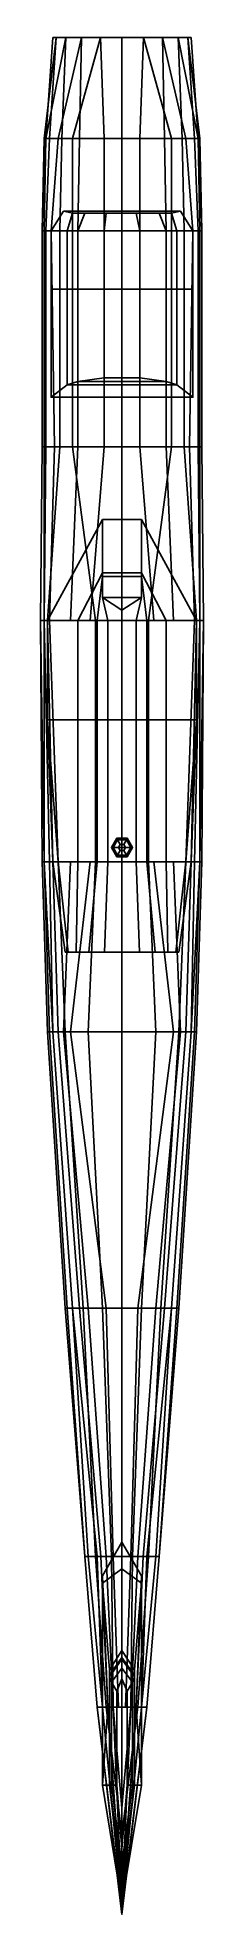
# Model space of a CAD drawing. Extents: x -0.5 to 0.5, y -5.7 to 4.9.
import ezdxf

# ---------------------------------------------------------------- set-up
doc = ezdxf.new("R2010")
doc.units = 0
doc.layers.get('0').update_dxf_attribs({"linetype": 'CONTINUOUS'})
doc.layers.add('HULL_ADDONS', color=6, linetype='CONTINUOUS')

msp = doc.modelspace()

# ---------------------------------------------------------------- linework, layer by layer
for points in [[(-0.43, 4.35, 2.091), (-0.44, 4.35, 2.199), (-0.371, 4.92, 2.189), (-0.316, 4.92, 2.081)], [(-0.44, 4.35, 2.199), (-0.43, 4.35, 2.32), (-0.39, 4.92, 2.31), (-0.371, 4.92, 2.189)], [(-0.43, 4.35, 2.32), (-0.41, 4.35, 2.46), (-0.371, 4.92, 2.431), (-0.39, 4.92, 2.31)], [(-0.36, 4.35, 1.8), (-0.43, 4.35, 2.091), (-0.316, 4.92, 2.081), (-0.229, 4.92, 1.994)], [(-0.41, 4.35, 2.46), (-0.34, 4.35, 2.62), (-0.316, 4.92, 2.539), (-0.371, 4.92, 2.431)], [(-0.28, 4.35, 1.73), (-0.36, 4.35, 1.8), (-0.229, 4.92, 1.994), (-0.121, 4.92, 1.939)], [(-0.34, 4.35, 2.62), (-0.24, 4.35, 2.75), (-0.229, 4.92, 2.626), (-0.316, 4.92, 2.539)], [(0, 4.35, 1.71), (-0.28, 4.35, 1.73), (-0.121, 4.92, 1.939), (0, 4.92, 1.92)], [(-0.24, 4.35, 2.75), (-0.1, 4.35, 2.82), (-0.121, 4.92, 2.681), (-0.229, 4.92, 2.626)], [(-0.1, 4.35, 2.82), (0, 4.35, 2.83), (0, 4.92, 2.7), (-0.121, 4.92, 2.681)], [(0, 4.35, 2.83), (0.1, 4.35, 2.82), (0.121, 4.92, 2.681), (0, 4.92, 2.7)], [(0.28, 4.35, 1.73), (0, 4.35, 1.71), (0, 4.92, 1.92), (0.121, 4.92, 1.939)], [(0.1, 4.35, 2.82), (0.24, 4.35, 2.75), (0.229, 4.92, 2.626), (0.121, 4.92, 2.681)], [(0.36, 4.35, 1.8), (0.28, 4.35, 1.73), (0.121, 4.92, 1.939), (0.229, 4.92, 1.994)], [(0.24, 4.35, 2.75), (0.34, 4.35, 2.62), (0.316, 4.92, 2.539), (0.229, 4.92, 2.626)], [(0.43, 4.35, 2.091), (0.36, 4.35, 1.8), (0.229, 4.92, 1.994), (0.316, 4.92, 2.081)], [(0.34, 4.35, 2.62), (0.41, 4.35, 2.46), (0.371, 4.92, 2.431), (0.316, 4.92, 2.539)], [(0.44, 4.35, 2.199), (0.43, 4.35, 2.091), (0.316, 4.92, 2.081), (0.371, 4.92, 2.189)], [(0.41, 4.35, 2.46), (0.43, 4.35, 2.32), (0.39, 4.92, 2.31), (0.371, 4.92, 2.431)], [(0.43, 4.35, 2.32), (0.44, 4.35, 2.199), (0.371, 4.92, 2.189), (0.39, 4.92, 2.31)], [(-0.44, 3.83, 2.091), (-0.45, 3.83, 2.199), (-0.44, 4.35, 2.199), (-0.43, 4.35, 2.091)], [(-0.45, 3.83, 2.199), (-0.45, 3.83, 2.32), (-0.43, 4.35, 2.32), (-0.44, 4.35, 2.199)], [(-0.45, 3.83, 2.32), (-0.43, 3.83, 2.46), (-0.41, 4.35, 2.46), (-0.43, 4.35, 2.32)], [(-0.4, 3.83, 1.84), (-0.44, 3.83, 2.091), (-0.43, 4.35, 2.091), (-0.36, 4.35, 1.8)], [(-0.43, 3.83, 2.46), (-0.35, 3.83, 2.68), (-0.34, 4.35, 2.62), (-0.41, 4.35, 2.46)], [(-0.28, 3.83, 1.73), (-0.4, 3.83, 1.84), (-0.36, 4.35, 1.8), (-0.28, 4.35, 1.73)], [(-0.35, 3.83, 2.68), (-0.25, 3.83, 2.82), (-0.24, 4.35, 2.75), (-0.34, 4.35, 2.62)], [(0, 3.83, 1.7), (-0.28, 3.83, 1.73), (-0.28, 4.35, 1.73), (0, 4.35, 1.71)], [(-0.25, 3.83, 2.82), (-0.1, 3.83, 2.89), (-0.1, 4.35, 2.82), (-0.24, 4.35, 2.75)], [(-0.1, 3.83, 2.89), (0, 3.83, 2.89), (0, 4.35, 2.83), (-0.1, 4.35, 2.82)], [(0, 4.35, 1.71), (0.28, 4.35, 1.73), (0.28, 3.83, 1.73), (0, 3.83, 1.7)], [(0.1, 4.35, 2.82), (0, 4.35, 2.83), (0, 3.83, 2.89), (0.1, 3.83, 2.89)], [(0.24, 4.35, 2.75), (0.1, 4.35, 2.82), (0.1, 3.83, 2.89), (0.25, 3.83, 2.82)], [(0.34, 4.35, 2.62), (0.24, 4.35, 2.75), (0.25, 3.83, 2.82), (0.35, 3.83, 2.68)], [(0.28, 4.35, 1.73), (0.36, 4.35, 1.8), (0.4, 3.83, 1.84), (0.28, 3.83, 1.73)], [(0.41, 4.35, 2.46), (0.34, 4.35, 2.62), (0.35, 3.83, 2.68), (0.43, 3.83, 2.46)], [(0.36, 4.35, 1.8), (0.43, 4.35, 2.091), (0.44, 3.83, 2.091), (0.4, 3.83, 1.84)], [(0.43, 4.35, 2.32), (0.41, 4.35, 2.46), (0.43, 3.83, 2.46), (0.45, 3.83, 2.32)], [(0.43, 4.35, 2.091), (0.44, 4.35, 2.199), (0.45, 3.83, 2.199), (0.44, 3.83, 2.091)], [(0.44, 4.35, 2.199), (0.43, 4.35, 2.32), (0.45, 3.83, 2.32), (0.45, 3.83, 2.199)], [(-0.44, 2.61, 2.091), (-0.45, 2.61, 2.199), (-0.45, 3.83, 2.199), (-0.44, 3.83, 2.091)], [(-0.45, 2.61, 2.199), (-0.45, 2.61, 2.32), (-0.45, 3.83, 2.32), (-0.45, 3.83, 2.199)], [(-0.45, 2.61, 2.32), (-0.43, 2.61, 2.62), (-0.43, 3.83, 2.46), (-0.45, 3.83, 2.32)], [(-0.38, 2.61, 1.84), (-0.44, 2.61, 2.091), (-0.44, 3.83, 2.091), (-0.4, 3.83, 1.84)], [(-0.43, 2.61, 2.62), (-0.35, 2.61, 2.85), (-0.35, 3.83, 2.68), (-0.43, 3.83, 2.46)], [(-0.28, 2.61, 1.7), (-0.38, 2.61, 1.84), (-0.4, 3.83, 1.84), (-0.28, 3.83, 1.73)], [(-0.35, 2.61, 2.85), (-0.25, 2.61, 2.96), (-0.25, 3.83, 2.82), (-0.35, 3.83, 2.68)], [(0, 2.61, 1.7), (-0.28, 2.61, 1.7), (-0.28, 3.83, 1.73), (0, 3.83, 1.7)], [(-0.25, 2.61, 2.96), (-0.1, 2.61, 3.02), (-0.1, 3.83, 2.89), (-0.25, 3.83, 2.82)], [(-0.1, 2.61, 3.02), (0.1, 2.61, 3.02), (0.1, 3.83, 2.89), (-0.1, 3.83, 2.89)], [(0, 3.83, 1.7), (0.28, 3.83, 1.73), (0.28, 2.61, 1.7), (0, 2.61, 1.7)], [(0.25, 3.83, 2.82), (0.1, 3.83, 2.89), (0.1, 2.61, 3.02), (0.25, 2.61, 2.96)], [(0.35, 3.83, 2.68), (0.25, 3.83, 2.82), (0.25, 2.61, 2.96), (0.35, 2.61, 2.85)], [(0.28, 3.83, 1.73), (0.4, 3.83, 1.84), (0.38, 2.61, 1.84), (0.28, 2.61, 1.7)], [(0.43, 3.83, 2.46), (0.35, 3.83, 2.68), (0.35, 2.61, 2.85), (0.43, 2.61, 2.62)], [(0.4, 3.83, 1.84), (0.44, 3.83, 2.091), (0.44, 2.61, 2.091), (0.38, 2.61, 1.84)], [(0.45, 3.83, 2.32), (0.43, 3.83, 2.46), (0.43, 2.61, 2.62), (0.45, 2.61, 2.32)], [(0.44, 3.83, 2.091), (0.45, 3.83, 2.199), (0.45, 2.61, 2.199), (0.44, 2.61, 2.091)], [(0.45, 3.83, 2.199), (0.45, 3.83, 2.32), (0.45, 2.61, 2.32), (0.45, 2.61, 2.199)], [(-0.44, 1.63, 1.93), (-0.46, 1.63, 2.179), (-0.45, 2.61, 2.199), (-0.44, 2.61, 2.091)], [(-0.46, 1.63, 2.3), (-0.44, 1.63, 2.6), (-0.43, 2.61, 2.62), (-0.45, 2.61, 2.32)], [(-0.46, 1.63, 2.179), (-0.46, 1.63, 2.3), (-0.45, 2.61, 2.32), (-0.45, 2.61, 2.199)], [(-0.41, 1.63, 1.76), (-0.44, 1.63, 1.93), (-0.44, 2.61, 2.091), (-0.38, 2.61, 1.84)], [(-0.44, 1.63, 2.6), (-0.42, 1.63, 2.7), (-0.35, 2.61, 2.85), (-0.43, 2.61, 2.62)], [(-0.42, 1.63, 2.7), (-0.29, 1.63, 2.94), (-0.25, 2.61, 2.96), (-0.35, 2.61, 2.85)], [(-0.15, 1.63, 1.69), (-0.41, 1.63, 1.76), (-0.38, 2.61, 1.84), (-0.28, 2.61, 1.7)], [(-0.29, 1.63, 2.94), (-0.18, 1.63, 3.06), (-0.1, 2.61, 3.02), (-0.25, 2.61, 2.96)], [(0, 1.63, 1.68), (-0.15, 1.63, 1.69), (-0.28, 2.61, 1.7), (0, 2.61, 1.7)], [(0.1, 2.61, 3.02), (-0.1, 2.61, 3.02), (-0.18, 1.63, 3.06), (0.18, 1.63, 3.06)], [(0, 2.61, 1.7), (0.28, 2.61, 1.7), (0.15, 1.63, 1.69), (0, 1.63, 1.68)], [(0.25, 2.61, 2.96), (0.1, 2.61, 3.02), (0.18, 1.63, 3.06), (0.29, 1.63, 2.94)], [(0.28, 2.61, 1.7), (0.38, 2.61, 1.84), (0.41, 1.63, 1.76), (0.15, 1.63, 1.69)], [(0.35, 2.61, 2.85), (0.25, 2.61, 2.96), (0.29, 1.63, 2.94), (0.42, 1.63, 2.7)], [(0.43, 2.61, 2.62), (0.35, 2.61, 2.85), (0.42, 1.63, 2.7), (0.44, 1.63, 2.6)], [(0.38, 2.61, 1.84), (0.44, 2.61, 2.091), (0.44, 1.63, 1.93), (0.41, 1.63, 1.76)], [(0.45, 2.61, 2.32), (0.43, 2.61, 2.62), (0.44, 1.63, 2.6), (0.46, 1.63, 2.3)], [(0.44, 2.61, 2.091), (0.45, 2.61, 2.199), (0.46, 1.63, 2.179), (0.44, 1.63, 1.93)], [(0.45, 2.61, 2.199), (0.45, 2.61, 2.32), (0.46, 1.63, 2.3), (0.46, 1.63, 2.179)], [(-0.44, 0.27, 2.06), (-0.45, 0.27, 2.309), (-0.46, 1.63, 2.179), (-0.44, 1.63, 1.93)], [(-0.45, 0.27, 2.309), (-0.44, 0.27, 2.57), (-0.46, 1.63, 2.3), (-0.46, 1.63, 2.179)], [(-0.44, 0.27, 2.57), (-0.41, 0.27, 2.73), (-0.44, 1.63, 2.6), (-0.46, 1.63, 2.3)], [(-0.36, 0.27, 1.89), (-0.44, 0.27, 2.06), (-0.44, 1.63, 1.93), (-0.41, 1.63, 1.76)], [(-0.41, 0.27, 2.73), (-0.39, 0.27, 2.83), (-0.42, 1.63, 2.7), (-0.44, 1.63, 2.6)], [(-0.15, 0.27, 1.82), (-0.36, 0.27, 1.89), (-0.41, 1.63, 1.76), (-0.15, 1.63, 1.69)], [(0, 0.27, 1.81), (-0.15, 0.27, 1.82), (-0.15, 1.63, 1.69), (0, 1.63, 1.68)], [(0, 1.63, 1.68), (0.15, 1.63, 1.69), (0.15, 0.27, 1.82), (0, 0.27, 1.81)], [(0.15, 1.63, 1.69), (0.41, 1.63, 1.76), (0.36, 0.27, 1.89), (0.15, 0.27, 1.82)], [(0.41, 1.63, 1.76), (0.44, 1.63, 1.93), (0.44, 0.27, 2.06), (0.36, 0.27, 1.89)], [(0.44, 1.63, 2.6), (0.42, 1.63, 2.7), (0.39, 0.27, 2.83), (0.41, 0.27, 2.73)], [(0.46, 1.63, 2.3), (0.44, 1.63, 2.6), (0.41, 0.27, 2.73), (0.44, 0.27, 2.57)], [(0.44, 1.63, 1.93), (0.46, 1.63, 2.179), (0.45, 0.27, 2.309), (0.44, 0.27, 2.06)], [(0.46, 1.63, 2.179), (0.46, 1.63, 2.3), (0.44, 0.27, 2.57), (0.45, 0.27, 2.309)], [(-0.03, 0.402, 3.42), (-0.06, 0.35, 3.42), (-0.05, 0.35, 3.51), (-0.025, 0.393, 3.51)], [(-0.03, 0.402, 3.32), (-0.06, 0.35, 3.31), (-0.06, 0.35, 3.42), (-0.03, 0.402, 3.42)], [(-0.06, 0.35, 3.42), (-0.03, 0.298, 3.42), (-0.025, 0.307, 3.51), (-0.05, 0.35, 3.51)], [(-0.06, 0.35, 3.31), (-0.03, 0.298, 3.31), (-0.03, 0.298, 3.42), (-0.06, 0.35, 3.42)], [(-0.025, 0.393, 3.51), (-0.05, 0.35, 3.51), (-0.02, 0.35, 4.19), (-0.01, 0.367, 4.19)], [(-0.05, 0.35, 3.51), (-0.025, 0.307, 3.51), (-0.01, 0.333, 4.19), (-0.02, 0.35, 4.19)], [(0.03, 0.402, 3.42), (-0.03, 0.402, 3.42), (-0.025, 0.393, 3.51), (0.025, 0.393, 3.51)], [(0.03, 0.402, 3.32), (-0.03, 0.402, 3.32), (-0.03, 0.402, 3.42), (0.03, 0.402, 3.42)], [(0.025, 0.393, 3.51), (-0.025, 0.393, 3.51), (-0.01, 0.367, 4.19), (0.01, 0.367, 4.19)], [(-0.025, 0.307, 3.51), (0.025, 0.307, 3.51), (0.01, 0.333, 4.19), (-0.01, 0.333, 4.19)], [(0.01, 0.367, 4.19), (-0.01, 0.367, 4.19), (-0.02, 0.35, 4.19), (0.02, 0.35, 4.19)], [(0.02, 0.35, 4.19), (-0.02, 0.35, 4.19), (-0.01, 0.333, 4.19), (0.01, 0.333, 4.19)], [(0.05, 0.35, 3.51), (0.025, 0.393, 3.51), (0.01, 0.367, 4.19), (0.02, 0.35, 4.19)], [(0.025, 0.307, 3.51), (0.05, 0.35, 3.51), (0.02, 0.35, 4.19), (0.01, 0.333, 4.19)], [(0.06, 0.35, 3.42), (0.03, 0.402, 3.42), (0.025, 0.393, 3.51), (0.05, 0.35, 3.51)], [(0.03, 0.298, 3.42), (0.06, 0.35, 3.42), (0.05, 0.35, 3.51), (0.025, 0.307, 3.51)], [(0.06, 0.35, 3.31), (0.03, 0.402, 3.32), (0.03, 0.402, 3.42), (0.06, 0.35, 3.42)], [(0.03, 0.298, 3.31), (0.06, 0.35, 3.31), (0.06, 0.35, 3.42), (0.03, 0.298, 3.42)], [(-0.42, -0.69, 2.3), (-0.41, -0.69, 2.56), (-0.44, 0.27, 2.57), (-0.45, 0.27, 2.309)], [(-0.39, -0.69, 2.03), (-0.42, -0.69, 2.3), (-0.45, 0.27, 2.309), (-0.44, 0.27, 2.06)], [(-0.41, -0.69, 2.56), (-0.39, -0.69, 2.72), (-0.41, 0.27, 2.73), (-0.44, 0.27, 2.57)], [(-0.32, -0.69, 1.91), (-0.39, -0.69, 2.03), (-0.44, 0.27, 2.06), (-0.36, 0.27, 1.89)], [(-0.39, -0.69, 2.72), (-0.36, -0.69, 2.82), (-0.39, 0.27, 2.83), (-0.41, 0.27, 2.73)], [(-0.36, -0.69, 2.82), (-0.33, -0.69, 2.85), (-0.29, 0.27, 2.89), (-0.39, 0.27, 2.83)], [(-0.19, -0.69, 1.83), (-0.32, -0.69, 1.91), (-0.36, 0.27, 1.89), (-0.15, 0.27, 1.82)], [(-0.33, -0.69, 2.85), (-0.29, -0.69, 2.87), (-0.18, 0.27, 2.94), (-0.29, 0.27, 2.89)], [(-0.29, -0.69, 2.87), (0, -0.69, 2.91), (0, 0.27, 2.98), (-0.18, 0.27, 2.94)], [(0, -0.69, 1.8), (-0.19, -0.69, 1.83), (-0.15, 0.27, 1.82), (0, 0.27, 1.81)], [(-0.03, 0.298, 3.42), (0.03, 0.298, 3.42), (0.025, 0.307, 3.51), (-0.025, 0.307, 3.51)], [(-0.03, 0.298, 3.31), (0.03, 0.298, 3.31), (0.03, 0.298, 3.42), (-0.03, 0.298, 3.42)], [(0, 0.27, 1.81), (0.15, 0.27, 1.82), (0.19, -0.69, 1.83), (0, -0.69, 1.8)], [(0.18, 0.27, 2.94), (0, 0.27, 2.98), (0, -0.69, 2.91), (0.29, -0.69, 2.87)], [(0.15, 0.27, 1.82), (0.36, 0.27, 1.89), (0.32, -0.69, 1.91), (0.19, -0.69, 1.83)], [(0.29, 0.27, 2.89), (0.18, 0.27, 2.94), (0.29, -0.69, 2.87), (0.33, -0.69, 2.85)], [(0.39, 0.27, 2.83), (0.29, 0.27, 2.89), (0.33, -0.69, 2.85), (0.36, -0.69, 2.82)], [(0.36, 0.27, 1.89), (0.44, 0.27, 2.06), (0.39, -0.69, 2.03), (0.32, -0.69, 1.91)], [(0.41, 0.27, 2.73), (0.39, 0.27, 2.83), (0.36, -0.69, 2.82), (0.39, -0.69, 2.72)], [(0.44, 0.27, 2.06), (0.45, 0.27, 2.309), (0.42, -0.69, 2.3), (0.39, -0.69, 2.03)], [(0.44, 0.27, 2.57), (0.41, 0.27, 2.73), (0.39, -0.69, 2.72), (0.41, -0.69, 2.56)], [(0.45, 0.27, 2.309), (0.44, 0.27, 2.57), (0.41, -0.69, 2.56), (0.42, -0.69, 2.3)], [(-0.28, -2.25, 2.12), (-0.32, -2.25, 2.289), (-0.42, -0.69, 2.3), (-0.39, -0.69, 2.03)], [(-0.32, -2.25, 2.289), (-0.31, -2.25, 2.52), (-0.41, -0.69, 2.56), (-0.42, -0.69, 2.3)], [(-0.31, -2.25, 2.52), (-0.28, -2.25, 2.64), (-0.39, -0.69, 2.72), (-0.41, -0.69, 2.56)], [(-0.22, -2.25, 2), (-0.28, -2.25, 2.12), (-0.39, -0.69, 2.03), (-0.32, -0.69, 1.91)], [(-0.28, -2.25, 2.64), (-0.24, -2.25, 2.71), (-0.36, -0.69, 2.82), (-0.39, -0.69, 2.72)], [(-0.24, -2.25, 2.71), (-0.19, -2.25, 2.75), (-0.33, -0.69, 2.85), (-0.36, -0.69, 2.82)], [(-0.19, -2.25, 2.75), (-0.09, -2.25, 2.8), (-0.29, -0.69, 2.87), (-0.33, -0.69, 2.85)], [(-0.11, -2.25, 1.92), (-0.22, -2.25, 2), (-0.32, -0.69, 1.91), (-0.19, -0.69, 1.83)], [(-0.09, -2.25, 2.8), (0, -2.25, 2.8), (0, -0.69, 2.91), (-0.29, -0.69, 2.87)], [(0, -2.25, 1.9), (-0.11, -2.25, 1.92), (-0.19, -0.69, 1.83), (0, -0.69, 1.8)], [(0, -0.69, 1.8), (0.19, -0.69, 1.83), (0.11, -2.25, 1.92), (0, -2.25, 1.9)], [(0.29, -0.69, 2.87), (0, -0.69, 2.91), (0, -2.25, 2.8), (0.09, -2.25, 2.8)], [(0.33, -0.69, 2.85), (0.29, -0.69, 2.87), (0.09, -2.25, 2.8), (0.19, -2.25, 2.75)], [(0.19, -0.69, 1.83), (0.32, -0.69, 1.91), (0.22, -2.25, 2), (0.11, -2.25, 1.92)], [(0.36, -0.69, 2.82), (0.33, -0.69, 2.85), (0.19, -2.25, 2.75), (0.24, -2.25, 2.71)], [(0.32, -0.69, 1.91), (0.39, -0.69, 2.03), (0.28, -2.25, 2.12), (0.22, -2.25, 2)], [(0.39, -0.69, 2.72), (0.36, -0.69, 2.82), (0.24, -2.25, 2.71), (0.28, -2.25, 2.64)], [(0.39, -0.69, 2.03), (0.42, -0.69, 2.3), (0.32, -2.25, 2.289), (0.28, -2.25, 2.12)], [(0.41, -0.69, 2.56), (0.39, -0.69, 2.72), (0.28, -2.25, 2.64), (0.31, -2.25, 2.52)], [(0.42, -0.69, 2.3), (0.41, -0.69, 2.56), (0.31, -2.25, 2.52), (0.32, -2.25, 2.289)], [(-0.21, -3.65, 2.31), (-0.21, -3.65, 2.49), (-0.31, -2.25, 2.52), (-0.32, -2.25, 2.289)], [(-0.19, -3.65, 2.16), (-0.21, -3.65, 2.31), (-0.32, -2.25, 2.289), (-0.28, -2.25, 2.12)], [(-0.21, -3.65, 2.49), (-0.14, -3.65, 2.76), (-0.28, -2.25, 2.64), (-0.31, -2.25, 2.52)], [(-0.14, -3.65, 2.76), (-0.12, -3.65, 2.83), (-0.24, -2.25, 2.71), (-0.28, -2.25, 2.64)], [(-0.15, -3.65, 2.08), (-0.19, -3.65, 2.16), (-0.28, -2.25, 2.12), (-0.22, -2.25, 2)], [(-0.12, -3.65, 2.83), (-0.09, -3.65, 2.9), (-0.19, -2.25, 2.75), (-0.24, -2.25, 2.71)], [(-0.06, -3.65, 2.03), (-0.15, -3.65, 2.08), (-0.22, -2.25, 2), (-0.11, -2.25, 1.92)], [(-0.09, -3.65, 2.9), (-0.05, -3.65, 2.94), (-0.09, -2.25, 2.8), (-0.19, -2.25, 2.75)], [(0, -3.65, 2.02), (-0.06, -3.65, 2.03), (-0.11, -2.25, 1.92), (0, -2.25, 1.9)], [(-0.05, -3.65, 2.94), (0, -3.65, 2.95), (0, -2.25, 2.8), (-0.09, -2.25, 2.8)], [(0, -2.25, 1.9), (0.11, -2.25, 1.92), (0.06, -3.65, 2.03), (0, -3.65, 2.02)], [(0.09, -2.25, 2.8), (0, -2.25, 2.8), (0, -3.65, 2.95), (0.05, -3.65, 2.94)], [(0.19, -2.25, 2.75), (0.09, -2.25, 2.8), (0.05, -3.65, 2.94), (0.09, -3.65, 2.9)], [(0.11, -2.25, 1.92), (0.22, -2.25, 2), (0.15, -3.65, 2.08), (0.06, -3.65, 2.03)], [(0.24, -2.25, 2.71), (0.19, -2.25, 2.75), (0.09, -3.65, 2.9), (0.12, -3.65, 2.83)], [(0.28, -2.25, 2.64), (0.24, -2.25, 2.71), (0.12, -3.65, 2.83), (0.14, -3.65, 2.76)], [(0.31, -2.25, 2.52), (0.28, -2.25, 2.64), (0.14, -3.65, 2.76), (0.21, -3.65, 2.49)], [(0.22, -2.25, 2), (0.28, -2.25, 2.12), (0.19, -3.65, 2.16), (0.15, -3.65, 2.08)], [(0.28, -2.25, 2.12), (0.32, -2.25, 2.289), (0.21, -3.65, 2.31), (0.19, -3.65, 2.16)], [(0.32, -2.25, 2.289), (0.31, -2.25, 2.52), (0.21, -3.65, 2.49), (0.21, -3.65, 2.31)], [(0, -3.72, 3), (0, -3.57, 2.89), (-0.11, -3.76, 2.84), (-0.11, -3.8, 3)], [(0.11, -3.8, 3), (0.11, -3.76, 2.84), (0, -3.57, 2.89), (0, -3.72, 3)], [(-0.14, -4.5, 2.58), (-0.11, -4.5, 2.82), (-0.14, -3.65, 2.76), (-0.21, -3.65, 2.49)], [(-0.14, -4.5, 2.31), (-0.14, -4.5, 2.58), (-0.21, -3.65, 2.49), (-0.21, -3.65, 2.31)], [(-0.11, -4.5, 2.22), (-0.14, -4.5, 2.31), (-0.21, -3.65, 2.31), (-0.19, -3.65, 2.16)], [(-0.09, -4.5, 2.16), (-0.11, -4.5, 2.22), (-0.19, -3.65, 2.16), (-0.15, -3.65, 2.08)], [(-0.05, -4.5, 2.12), (-0.09, -4.5, 2.16), (-0.15, -3.65, 2.08), (-0.06, -3.65, 2.03)], [(-0.11, -4.5, 2.82), (-0.08, -4.5, 2.89), (-0.12, -3.65, 2.83), (-0.14, -3.65, 2.76)], [(-0.08, -4.5, 2.89), (-0.05, -4.5, 2.96), (-0.09, -3.65, 2.9), (-0.12, -3.65, 2.83)], [(-0.05, -4.5, 2.96), (-0.02, -4.5, 3), (-0.05, -3.65, 2.94), (-0.09, -3.65, 2.9)], [(0, -4.5, 2.11), (-0.05, -4.5, 2.12), (-0.06, -3.65, 2.03), (0, -3.65, 2.02)], [(-0.02, -4.5, 3), (0, -4.5, 3.01), (0, -3.65, 2.95), (-0.05, -3.65, 2.94)], [(0, -3.65, 2.02), (0.06, -3.65, 2.03), (0.05, -4.5, 2.12), (0, -4.5, 2.11)], [(0.05, -3.65, 2.94), (0, -3.65, 2.95), (0, -4.5, 3.01), (0.02, -4.5, 3)], [(0.09, -3.65, 2.9), (0.05, -3.65, 2.94), (0.02, -4.5, 3), (0.05, -4.5, 2.96)], [(0.06, -3.65, 2.03), (0.15, -3.65, 2.08), (0.09, -4.5, 2.16), (0.05, -4.5, 2.12)], [(0.12, -3.65, 2.83), (0.09, -3.65, 2.9), (0.05, -4.5, 2.96), (0.08, -4.5, 2.89)], [(0.14, -3.65, 2.76), (0.12, -3.65, 2.83), (0.08, -4.5, 2.89), (0.11, -4.5, 2.82)], [(0.15, -3.65, 2.08), (0.19, -3.65, 2.16), (0.11, -4.5, 2.22), (0.09, -4.5, 2.16)], [(0.19, -3.65, 2.16), (0.21, -3.65, 2.31), (0.14, -4.5, 2.31), (0.11, -4.5, 2.22)], [(0.21, -3.65, 2.49), (0.14, -3.65, 2.76), (0.11, -4.5, 2.82), (0.14, -4.5, 2.58)], [(0.21, -3.65, 2.31), (0.21, -3.65, 2.49), (0.14, -4.5, 2.58), (0.14, -4.5, 2.31)], [(0, -4.18, 3.99), (0, -3.72, 3), (-0.11, -3.8, 3), (-0.07, -4.29, 3.99)], [(-0.11, -3.8, 3), (-0.11, -3.76, 2.84), (-0.08, -4.5, 2.89), (-0.11, -4.94, 3)], [(-0.07, -4.29, 3.99), (-0.11, -3.8, 3), (-0.11, -4.94, 3), (-0.07, -4.94, 3.99)], [(0.07, -4.29, 3.99), (0.11, -3.8, 3), (0, -3.72, 3), (0, -4.18, 3.99)], [(0.11, -4.94, 3), (0.11, -3.8, 3), (0.07, -4.29, 3.99), (0.07, -4.94, 3.99)], [(0.08, -4.5, 2.89), (0.11, -3.76, 2.84), (0.11, -3.8, 3), (0.11, -4.94, 3)], [(0, -4.22, 4.08), (0, -4.18, 3.99), (-0.07, -4.29, 3.99), (-0.07, -4.32, 4.08)], [(0, -4.23, 4.12), (0, -4.22, 4.08), (-0.07, -4.32, 4.08), (-0.07, -4.33, 4.12)], [(0, -4.28, 4.19), (0, -4.23, 4.12), (-0.07, -4.33, 4.12), (-0.06, -4.36, 4.19)], [(0.07, -4.32, 4.08), (0.07, -4.29, 3.99), (0, -4.18, 3.99), (0, -4.22, 4.08)], [(0.07, -4.33, 4.12), (0.07, -4.32, 4.08), (0, -4.22, 4.08), (0, -4.23, 4.12)], [(0.06, -4.36, 4.19), (0.07, -4.33, 4.12), (0, -4.23, 4.12), (0, -4.28, 4.19)], [(-0.07, -4.32, 4.08), (-0.07, -4.29, 3.99), (-0.07, -4.94, 3.99), (-0.07, -4.94, 4.08)], [(-0.07, -4.33, 4.12), (-0.07, -4.32, 4.08), (-0.07, -4.94, 4.08), (-0.07, -4.94, 4.12)], [(-0.06, -4.36, 4.19), (-0.07, -4.33, 4.12), (-0.07, -4.94, 4.12), (-0.06, -4.94, 4.19)], [(0, -4.34, 4.23), (0, -4.28, 4.19), (-0.06, -4.36, 4.19), (-0.03, -4.41, 4.22)], [(0, -5.3, 4.23), (0, -4.34, 4.23), (-0.03, -4.41, 4.22), (-0.03, -4.94, 4.22)], [(0.03, -4.41, 4.22), (0.06, -4.36, 4.19), (0, -4.28, 4.19), (0, -4.34, 4.23)], [(0.03, -4.94, 4.22), (0.03, -4.41, 4.22), (0, -4.34, 4.23), (0, -5.3, 4.23)], [(0.07, -4.94, 4.12), (0.07, -4.33, 4.12), (0.06, -4.36, 4.19), (0.06, -4.94, 4.19)], [(0.07, -4.94, 3.99), (0.07, -4.29, 3.99), (0.07, -4.32, 4.08), (0.07, -4.94, 4.08)], [(0.07, -4.94, 4.08), (0.07, -4.32, 4.08), (0.07, -4.33, 4.12), (0.07, -4.94, 4.12)], [(-0.03, -4.41, 4.22), (-0.06, -4.36, 4.19), (-0.06, -4.94, 4.19), (-0.03, -4.94, 4.22)], [(0.06, -4.94, 4.19), (0.06, -4.36, 4.19), (0.03, -4.41, 4.22), (0.03, -4.94, 4.22)], [(0, -5.65, 2.58), (0, -5.63, 2.82), (-0.11, -4.5, 2.82), (-0.14, -4.5, 2.58)], [(0, -5.63, 2.27), (0, -5.67, 2.31), (-0.14, -4.5, 2.31), (-0.11, -4.5, 2.22)], [(0, -5.67, 2.31), (0, -5.65, 2.58), (-0.14, -4.5, 2.58), (-0.14, -4.5, 2.31)], [(0, -5.63, 2.82), (0, -5.62, 2.89), (-0.08, -4.5, 2.89), (-0.11, -4.5, 2.82)], [(0, -5.22, 2.16), (0, -5.63, 2.27), (-0.11, -4.5, 2.22), (-0.09, -4.5, 2.16)], [(-0.11, -4.94, 3), (-0.08, -4.5, 2.89), (0, -5.62, 2.89), (0, -5.61, 3)], [(0, -5.07, 2.12), (0, -5.22, 2.16), (-0.09, -4.5, 2.16), (-0.05, -4.5, 2.12)], [(0, -5.62, 2.89), (0, -5.61, 2.96), (-0.05, -4.5, 2.96), (-0.08, -4.5, 2.89)], [(-0.07, -4.5, 1.93), (-0.07, -4.62, 1.95), (-0.07, -4.62, 2.12), (-0.07, -4.47, 2.12)], [(-0.07, -4.6, 1.8), (-0.07, -4.66, 1.84), (-0.07, -4.62, 1.95), (-0.07, -4.5, 1.93)], [(0, -5.02, 2.11), (0, -5.07, 2.12), (-0.05, -4.5, 2.12), (0, -4.5, 2.11)], [(0.11, -4.5, 2.22), (0.14, -4.5, 2.31), (0, -5.67, 2.31), (0, -5.63, 2.27)], [(0.09, -4.5, 2.16), (0.11, -4.5, 2.22), (0, -5.63, 2.27), (0, -5.22, 2.16)], [(0.05, -4.5, 2.12), (0.09, -4.5, 2.16), (0, -5.22, 2.16), (0, -5.07, 2.12)], [(0, -4.5, 2.11), (0.05, -4.5, 2.12), (0, -5.07, 2.12), (0, -5.02, 2.11)], [(0.14, -4.5, 2.58), (0.11, -4.5, 2.82), (0, -5.63, 2.82), (0, -5.65, 2.58)], [(0.14, -4.5, 2.31), (0.14, -4.5, 2.58), (0, -5.65, 2.58), (0, -5.67, 2.31)], [(0.08, -4.5, 2.89), (0.05, -4.5, 2.96), (0, -5.61, 2.96), (0, -5.62, 2.89)], [(0.11, -4.5, 2.82), (0.08, -4.5, 2.89), (0, -5.62, 2.89), (0, -5.63, 2.82)], [(0, -5.61, 3), (0, -5.62, 2.89), (0.08, -4.5, 2.89), (0.11, -4.94, 3)], [(0.07, -4.5, 1.93), (0.07, -4.62, 1.95), (0.07, -4.62, 2.12), (0.07, -4.47, 2.12)], [(0.07, -4.6, 1.8), (0.07, -4.66, 1.84), (0.07, -4.62, 1.95), (0.07, -4.5, 1.93)], [(-0.07, -4.78, 1.7), (-0.07, -4.79, 1.74), (-0.07, -4.66, 1.84), (-0.07, -4.6, 1.8)], [(0.07, -4.78, 1.7), (0.07, -4.79, 1.74), (0.07, -4.66, 1.84), (0.07, -4.6, 1.8)], [(-0.07, -4.94, 3.99), (-0.11, -4.94, 3), (0, -5.61, 3), (0, -5.54, 3.99)], [(-0.07, -4.94, 4.08), (-0.07, -4.94, 3.99), (0, -5.54, 3.99), (0, -5.5, 4.08)], [(-0.07, -4.94, 4.12), (-0.07, -4.94, 4.08), (0, -5.5, 4.08), (0, -5.45, 4.12)], [(-0.06, -4.94, 4.19), (-0.07, -4.94, 4.12), (0, -5.45, 4.12), (0, -5.39, 4.19)], [(-0.03, -4.94, 4.22), (-0.06, -4.94, 4.19), (0, -5.39, 4.19), (0, -5.3, 4.23)], [(0, -5.54, 3.99), (0, -5.61, 3), (0.11, -4.94, 3), (0.07, -4.94, 3.99)], [(0, -5.5, 4.08), (0, -5.54, 3.99), (0.07, -4.94, 3.99), (0.07, -4.94, 4.08)], [(0, -5.45, 4.12), (0, -5.5, 4.08), (0.07, -4.94, 4.08), (0.07, -4.94, 4.12)], [(0, -5.39, 4.19), (0, -5.45, 4.12), (0.07, -4.94, 4.12), (0.06, -4.94, 4.19)], [(0, -5.3, 4.23), (0, -5.39, 4.19), (0.06, -4.94, 4.19), (0.03, -4.94, 4.22)]]:
    msp.add_3dface(points)
at = {"layer": 'HULL_ADDONS'}
for points in [[(-0.31, 3.83, 1.5), (-0.4, 3.83, 1.84), (-0.33, 3.94, 1.84), (-0.28, 3.93, 1.5)], [(-0.28, 3.93, 1.5), (-0.33, 3.94, 1.84), (0.33, 3.94, 1.84), (0.28, 3.93, 1.5)], [(-0.25, 3.83, 1.46), (-0.31, 3.83, 1.5), (-0.28, 3.93, 1.5), (-0.21, 3.93, 1.46)], [(-0.21, 3.93, 1.46), (-0.28, 3.93, 1.5), (0.28, 3.93, 1.5), (0.21, 3.93, 1.46)], [(-0.1, 3.83, 1.44), (-0.25, 3.83, 1.46), (-0.21, 3.93, 1.46), (-0.09, 3.93, 1.44)], [(-0.09, 3.93, 1.44), (-0.21, 3.93, 1.46), (0.21, 3.93, 1.46), (0.08, 3.93, 1.44)], [(-0.09, 3.93, 1.44), (0.08, 3.93, 1.44), (0.1, 3.83, 1.44), (-0.1, 3.83, 1.44)], [(0.08, 3.93, 1.44), (0.21, 3.93, 1.46), (0.25, 3.83, 1.46), (0.1, 3.83, 1.44)], [(0.21, 3.93, 1.46), (0.28, 3.93, 1.5), (0.31, 3.83, 1.5), (0.25, 3.83, 1.46)], [(0.28, 3.93, 1.5), (0.33, 3.94, 1.84), (0.4, 3.83, 1.84), (0.31, 3.83, 1.5)], [(-0.31, 3.5, 1.5), (-0.4, 3.5, 1.84), (-0.4, 3.83, 1.84), (-0.31, 3.83, 1.5)], [(-0.25, 3.5, 1.46), (-0.31, 3.5, 1.5), (-0.31, 3.83, 1.5), (-0.25, 3.83, 1.46)], [(-0.1, 3.5, 1.41), (-0.25, 3.5, 1.46), (-0.25, 3.83, 1.46), (-0.1, 3.83, 1.44)], [(-0.1, 3.83, 1.44), (0.1, 3.83, 1.44), (0.1, 3.5, 1.41), (-0.1, 3.5, 1.41)], [(0.1, 3.83, 1.44), (0.25, 3.83, 1.46), (0.25, 3.5, 1.46), (0.1, 3.5, 1.41)], [(0.25, 3.83, 1.46), (0.31, 3.83, 1.5), (0.31, 3.5, 1.5), (0.25, 3.5, 1.46)], [(0.31, 3.83, 1.5), (0.4, 3.83, 1.84), (0.4, 3.5, 1.84), (0.31, 3.5, 1.5)], [(-0.31, 2.96, 1.57), (-0.4, 2.89, 1.84), (-0.4, 3.5, 1.84), (-0.31, 3.5, 1.5)], [(-0.25, 2.98, 1.52), (-0.31, 2.96, 1.57), (-0.31, 3.5, 1.5), (-0.25, 3.5, 1.46)], [(-0.1, 3, 1.47), (-0.25, 2.98, 1.52), (-0.25, 3.5, 1.46), (-0.1, 3.5, 1.41)], [(-0.1, 3.5, 1.41), (0.1, 3.5, 1.41), (0.1, 3, 1.47), (-0.1, 3, 1.47)], [(0.1, 3.5, 1.41), (0.25, 3.5, 1.46), (0.25, 2.98, 1.52), (0.1, 3, 1.47)], [(0.25, 3.5, 1.46), (0.31, 3.5, 1.5), (0.31, 2.96, 1.57), (0.25, 2.98, 1.52)], [(0.31, 3.5, 1.5), (0.4, 3.5, 1.84), (0.4, 2.89, 1.84), (0.31, 2.96, 1.57)], [(0.25, 2.98, 1.52), (0.31, 2.96, 1.57), (-0.31, 2.96, 1.57), (-0.25, 2.98, 1.52)], [(0.1, 3, 1.47), (0.25, 2.98, 1.52), (-0.25, 2.98, 1.52), (-0.1, 3, 1.47)], [(0.31, 2.96, 1.57), (0.4, 2.89, 1.84), (-0.4, 2.89, 1.84), (-0.31, 2.96, 1.57)], [(-0.42, 1.63, 2.79), (-0.25, 1.63, 3.27), (-0.11, 1.9, 3.32), (-0.11, 2.2, 3.01)], [(-0.42, 1.63, 2.7), (-0.42, 1.63, 2.79), (-0.11, 2.2, 3.01), (-0.11, 2.2, 2.7)], [(-0.11, 2.2, 2.7), (-0.11, 2.2, 3.01), (0.11, 2.2, 3.01), (0.11, 2.2, 2.7)], [(-0.11, 2.2, 3.01), (-0.11, 1.9, 3.32), (0.11, 1.9, 3.32), (0.11, 2.2, 3.01)], [(0.11, 2.2, 3.01), (0.11, 1.9, 3.32), (0.25, 1.63, 3.27), (0.42, 1.63, 2.79)], [(0.11, 2.2, 2.7), (0.11, 2.2, 3.01), (0.42, 1.63, 2.79), (0.42, 1.63, 2.7)], [(-0.25, 1.63, 3.27), (-0.14, 1.63, 3.41), (-0.11, 1.88, 3.33), (-0.11, 1.9, 3.32)], [(-0.14, 1.63, 3.41), (-0.08, 1.63, 3.44), (-0.11, 1.76, 3.42), (-0.11, 1.88, 3.33)], [(-0.11, 1.9, 3.32), (-0.11, 1.88, 3.33), (0.11, 1.88, 3.33), (0.11, 1.9, 3.32)], [(-0.11, 1.88, 3.33), (-0.11, 1.76, 3.42), (0.11, 1.76, 3.42), (0.11, 1.88, 3.33)], [(0.11, 1.88, 3.33), (0.11, 1.76, 3.42), (0.08, 1.63, 3.44), (0.14, 1.63, 3.41)], [(0.11, 1.9, 3.32), (0.11, 1.88, 3.33), (0.14, 1.63, 3.41), (0.25, 1.63, 3.27)], [(-0.08, 1.63, 3.44), (0, 1.63, 3.45), (0, 1.69, 3.44), (-0.11, 1.76, 3.42)], [(-0.11, 1.76, 3.42), (0, 1.69, 3.44), (0, 1.69, 3.44), (0.11, 1.76, 3.42)], [(0.11, 1.76, 3.42), (0, 1.69, 3.44), (0, 1.63, 3.45), (0.08, 1.63, 3.44)], [(-0.42, 1.07, 2.79), (-0.25, 1.07, 3.27), (-0.25, 1.63, 3.27), (-0.42, 1.63, 2.79)], [(-0.42, 1.07, 2.66), (-0.42, 1.07, 2.79), (-0.42, 1.63, 2.79), (-0.42, 1.63, 2.7)], [(-0.25, 1.07, 3.27), (-0.14, 1.07, 3.41), (-0.14, 1.63, 3.41), (-0.25, 1.63, 3.27)], [(-0.14, 1.07, 3.41), (-0.08, 1.07, 3.44), (-0.08, 1.63, 3.44), (-0.14, 1.63, 3.41)], [(-0.08, 1.07, 3.44), (0, 1.07, 3.45), (0, 1.63, 3.45), (-0.08, 1.63, 3.44)], [(0.08, 1.63, 3.44), (0, 1.63, 3.45), (0, 1.07, 3.45), (0.08, 1.07, 3.44)], [(0.14, 1.63, 3.41), (0.08, 1.63, 3.44), (0.08, 1.07, 3.44), (0.14, 1.07, 3.41)], [(0.25, 1.63, 3.27), (0.14, 1.63, 3.41), (0.14, 1.07, 3.41), (0.25, 1.07, 3.27)], [(0.42, 1.63, 2.79), (0.25, 1.63, 3.27), (0.25, 1.07, 3.27), (0.42, 1.07, 2.79)], [(0.42, 1.63, 2.7), (0.42, 1.63, 2.79), (0.42, 1.07, 2.79), (0.42, 1.07, 2.66)], [(-0.36, 0.27, 2.92), (-0.25, 0.27, 3.16), (-0.25, 1.07, 3.27), (-0.42, 1.07, 2.79)], [(-0.39, 0.27, 2.83), (-0.36, 0.27, 2.92), (-0.42, 1.07, 2.79), (-0.42, 1.07, 2.66)], [(-0.25, 0.27, 3.16), (-0.14, 0.27, 3.27), (-0.14, 1.07, 3.41), (-0.25, 1.07, 3.27)], [(-0.14, 0.27, 3.27), (-0.08, 0.27, 3.3), (-0.08, 1.07, 3.44), (-0.14, 1.07, 3.41)], [(-0.08, 0.27, 3.3), (0, 0.27, 3.32), (0, 1.07, 3.45), (-0.08, 1.07, 3.44)], [(0.08, 1.07, 3.44), (0, 1.07, 3.45), (0, 0.27, 3.32), (0.08, 0.27, 3.3)], [(0.14, 1.07, 3.41), (0.08, 1.07, 3.44), (0.08, 0.27, 3.3), (0.14, 0.27, 3.27)], [(0.25, 1.07, 3.27), (0.14, 1.07, 3.41), (0.14, 0.27, 3.27), (0.25, 0.27, 3.16)], [(0.42, 1.07, 2.79), (0.25, 1.07, 3.27), (0.25, 0.27, 3.16), (0.36, 0.27, 2.92)], [(0.42, 1.07, 2.66), (0.42, 1.07, 2.79), (0.36, 0.27, 2.92), (0.39, 0.27, 2.83)], [(-0.32, -0.24, 2.85), (-0.304, -0.24, 2.989), (-0.36, 0.27, 2.92), (-0.39, 0.27, 2.83)], [(-0.304, -0.24, 2.989), (-0.259, -0.24, 3.078), (-0.25, 0.27, 3.16), (-0.36, 0.27, 2.92)], [(-0.259, -0.24, 3.078), (-0.188, -0.24, 3.149), (-0.14, 0.27, 3.27), (-0.25, 0.27, 3.16)], [(-0.188, -0.24, 3.149), (-0.099, -0.24, 3.194), (-0.08, 0.27, 3.3), (-0.14, 0.27, 3.27)], [(-0.099, -0.24, 3.194), (0, -0.24, 3.21), (0, 0.27, 3.32), (-0.08, 0.27, 3.3)], [(0.08, 0.27, 3.3), (0, 0.27, 3.32), (0, -0.24, 3.21), (0.099, -0.24, 3.194)], [(0.14, 0.27, 3.27), (0.08, 0.27, 3.3), (0.099, -0.24, 3.194), (0.188, -0.24, 3.149)], [(0.25, 0.27, 3.16), (0.14, 0.27, 3.27), (0.188, -0.24, 3.149), (0.259, -0.24, 3.078)], [(0.36, 0.27, 2.92), (0.25, 0.27, 3.16), (0.259, -0.24, 3.078), (0.304, -0.24, 2.989)], [(0.39, 0.27, 2.83), (0.36, 0.27, 2.92), (0.304, -0.24, 2.989), (0.32, -0.24, 2.85)]]:
    msp.add_3dface(points, dxfattribs=at)

doc.saveas('drawing.dxf')
